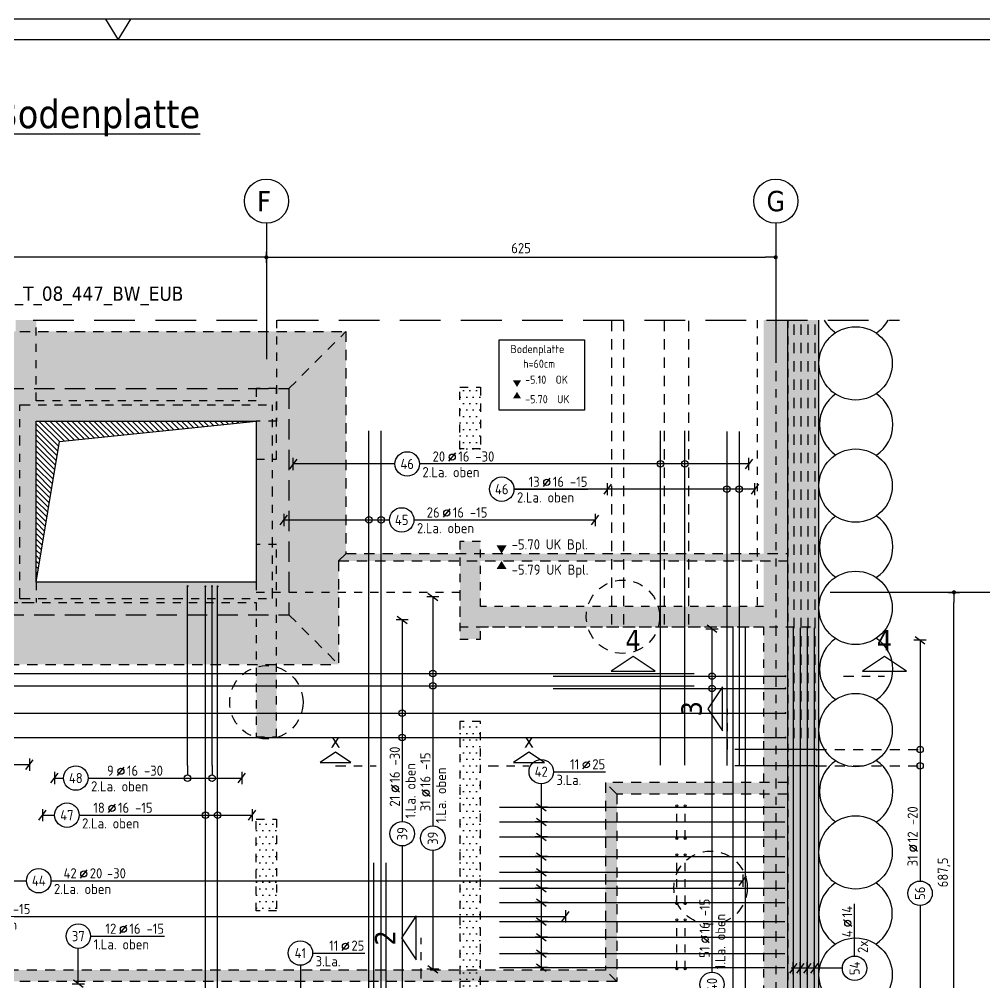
# Model space of a CAD drawing. Extents: x -21 to 93, y -36 to 68.
# Drawn here: x 33.26 to 45.11, y 30.23 to 42.05 of the extents above; entities that cross this region are included whole.
import ezdxf
from ezdxf.enums import TextEntityAlignment as Align

# ---------------------------------------------------------------- set-up
doc = ezdxf.new("R2010")
doc.units = 0
doc.header["$LTSCALE"] = 0.5
for name, pattern in [('AUSGEZOGEN', [1000.01, 1000, 0.01]), ('DASHDOTSMALL', [1.05, 0.5, -0.25, 0.05, -0.25]), ('DIVIDE2', [0.625, 0.25, -0.125, 0, -0.125, 0, -0.125]), ('GESTRICHELTX2', [1.5, 1, -0.5]), ('HIDDEN', [0.375, 0.25, -0.125]), ('HIDDEN2', [0.187, 0.125, -0.062]), ('PUNKT', [0.175, 0.05, -0.125]), ('STRICHPUNKT2', [0.55, 0.25, -0.125, 0.05, -0.125]), ('VERDECKT', [0.375, 0.25, -0.125]), ('VERDECKTX2', [0.75, 0.5, -0.25])]:
    doc.linetypes.add(name, pattern=pattern)
for name, color, linetype in [('ACHSEN', 7, 'Continuous'), ('AFB', 7, 'Continuous'), ('BETON', 7, 'Continuous'), ('DRUEBER', 7, 'Continuous'), ('grau_dunkel', 7, 'Continuous'), ('grau_hell', 7, 'Continuous'), ('grau_mittel', 7, 'Continuous'), ('Gründungspfähle', 7, 'Continuous'), ('HILFE', 7, 'Continuous'), ('koten', 7, 'Continuous'), ('MASSE', 7, 'Continuous'), ('OBJEKT', 7, 'Continuous'), ('RAHMEN', 7, 'Continuous'), ('RND', 7, 'Continuous'), ('RND-1', 7, 'Continuous'), ('SCHNITTE', 7, 'Continuous'), ('SCHRAFF', 7, 'Continuous'), ('SFP_Achsen', 7, 'Continuous'), ('TEXT', 7, 'Continuous'), ('Verbau', 7, 'Continuous'), ('VERDECKT', 7, 'Continuous'), ('Versprung oberseitig', 7, 'Continuous')]:
    doc.layers.add(name, color=color, linetype=linetype)
doc.layers.add('NOPLOT', color=7, linetype='Continuous', plot=False)
doc.styles.add('helv', font='tahoma.ttf')
doc.styles.add('txt', font='isocp.shx')
doc.dimstyles.new('DOT_I', dxfattribs={"dimscale": 0.5, "dimtxt": 0.25, "dimasz": 0.25, "dimexe": 0.1, "dimexo": 0.3, "dimgap": 0.1, "dimtad": 1, "dimdec": 3, "dimzin": 3, "dimtxsty": 'txt', "dimblk": 'DOT', "dimblk1": 'DOT', "dimblk2": 'DOT', "dimsah": 1, "dimcen": 0.1, "dimse1": 1, "dimse2": 1, "dimazin": 0, "dimtfac": 1, "dimtdec": 4, "dimtix": 1, "dimtmove": 2, "dimatfit": 3, "dimfxl": 0, "dimtvp": 1, "dimtolj": 1, "dimtzin": 0, "dimarcsym": 0})
pattern_1 = [(0, (14.66109, 7.331896), (0.0396875, 0.079375), [0, -0.079375])]

# ---------------------------------------------------------------- blocks, each defined once
blk = doc.blocks.new('okrd_o')
at = {"layer": 'koten', "color": 7, "linetype": 'Continuous'}
blk.add_solid([(-0.125, 0.202), (0.125, 0.202), (0, 0)], dxfattribs=at)
at = {"layer": 'koten', "style": 'txt'}
blk.add_attdef('OKRD', (0.25, 0.1), '', height=0.25, dxfattribs=at)
blk = doc.blocks.new('okrd_u')
at = {"layer": 'koten', "color": 7, "linetype": 'Continuous'}
blk.add_solid([(-0.125, -0.202), (0.125, -0.202), (0, 0)], dxfattribs=at)
at = {"layer": 'koten', "style": 'txt'}
blk.add_attdef('OKRD', (0.25, -0.35), '', height=0.25, dxfattribs=at)
blk = doc.blocks.new('DOT')
at = {"layer": 'MASSE', "color": 7, "linetype": 'Continuous'}
for p, q in [((0, 0), (-1, 0)), ((0, 0.54), (0, -0.54))]:
    blk.add_line(p, q, dxfattribs=at)
at = {"layer": 'MASSE', "color": 7, "linetype": 'Continuous', "const_width": 0.2}
blk.add_lwpolyline([(-0.1, 0, 1), (0.1, 0, 1)], format="xyb", close=True, dxfattribs=at)
blk = doc.blocks.new('*D32')
at = {"layer": 'Defpoints', "color": 0, "linetype": 'AUSGEZOGEN', "transparency": 16777216}
for p in [(44.73, 35.019), (44.73, 35.019), (44.73, 28.144)]:
    blk.add_point(p, dxfattribs=at)
at = {"layer": 'MASSE', "color": 0, "linetype": 'AUSGEZOGEN', "lineweight": -2, "transparency": 16777216}
blk.add_line((44.73, 28.269), (44.73, 34.894), dxfattribs=at)
at = {"layer": 'MASSE', "color": 0, "linetype": 'AUSGEZOGEN', "lineweight": -2, "transparency": 16777216, "xscale": 0.125, "yscale": 0.125, "zscale": 0.125}
for p, rotation in [((44.73, 35.019), 90), ((44.73, 28.144), 270)]:
    blk.add_blockref('DOT', p, dxfattribs=dict(at, rotation=rotation))
at = {"layer": 'MASSE', "color": 0, "linetype": 'AUSGEZOGEN', "transparency": 16777216, "insert": (44.608, 31.582), "char_height": 0.125, "attachment_point": 5, "rotation": 90, "style": 'txt'}
blk.add_mtext('\\A1;687,5', dxfattribs=at)
blk = doc.blocks.new('*D33')
at = {"layer": 'Defpoints', "color": 0, "linetype": 'AUSGEZOGEN', "transparency": 16777216}
for p in [(28.793, 39.13), (28.793, 39.13), (36.293, 39.13)]:
    blk.add_point(p, dxfattribs=at)
at = {"layer": 'MASSE', "color": 0, "linetype": 'AUSGEZOGEN', "lineweight": -2, "transparency": 16777216}
blk.add_line((36.168, 39.13), (28.918, 39.13), dxfattribs=at)
at = {"layer": 'MASSE', "color": 0, "linetype": 'AUSGEZOGEN', "lineweight": -2, "transparency": 16777216, "xscale": 0.125, "yscale": 0.125, "zscale": 0.125, "rotation": 180}
blk.add_blockref('DOT', (28.793, 39.13), dxfattribs=at)
at = {"layer": 'MASSE', "color": 0, "linetype": 'AUSGEZOGEN', "lineweight": -2, "transparency": 16777216, "xscale": 0.125, "yscale": 0.125, "zscale": 0.125}
blk.add_blockref('DOT', (36.293, 39.13), dxfattribs=at)
at = {"layer": 'MASSE', "color": 0, "linetype": 'AUSGEZOGEN', "transparency": 16777216, "insert": (32.543, 39.242), "char_height": 0.125, "attachment_point": 5, "style": 'txt'}
blk.add_mtext('\\A1;750', dxfattribs=at)
blk = doc.blocks.new('*D34')
at = {"layer": 'Defpoints', "color": 0, "linetype": 'AUSGEZOGEN', "transparency": 16777216}
for p in [(36.293, 39.13), (42.543, 39.13), (42.543, 39.13)]:
    blk.add_point(p, dxfattribs=at)
at = {"layer": 'MASSE', "color": 0, "linetype": 'AUSGEZOGEN', "lineweight": -2, "transparency": 16777216}
blk.add_line((36.418, 39.13), (42.418, 39.13), dxfattribs=at)
at = {"layer": 'MASSE', "color": 0, "linetype": 'AUSGEZOGEN', "lineweight": -2, "transparency": 16777216, "xscale": 0.125, "yscale": 0.125, "zscale": 0.125, "rotation": 180}
blk.add_blockref('DOT', (36.293, 39.13), dxfattribs=at)
at = {"layer": 'MASSE', "color": 0, "linetype": 'AUSGEZOGEN', "lineweight": -2, "transparency": 16777216, "xscale": 0.125, "yscale": 0.125, "zscale": 0.125}
blk.add_blockref('DOT', (42.543, 39.13), dxfattribs=at)
at = {"layer": 'MASSE', "color": 0, "linetype": 'AUSGEZOGEN', "transparency": 16777216, "insert": (39.418, 39.242), "char_height": 0.125, "attachment_point": 5, "style": 'txt'}
blk.add_mtext('\\A1;625', dxfattribs=at)
blk = doc.blocks.new('lei_gre')
at = {"layer": 'RND', "color": 7, "linetype": 'Continuous'}
for p, q in [((-0.09, -0.12), (0.09, 0.12)), ((0, 0.15), (0, -0.15))]:
    blk.add_line(p, q, dxfattribs=at)
blk = doc.blocks.new('RND_LEI')
at = {"layer": 'RND', "color": 7, "linetype": 'Continuous'}
blk.add_line((1.022, 0.066), (1.19, 0.27), dxfattribs=at)
for centre, radius in [((0, 0), 0.3), ((1.106, 0.168), 0.075)]:
    blk.add_circle(centre, radius, dxfattribs=at)
at = {"layer": 'RND', "color": 7, "linetype": 'Continuous', "style": 'txt'}
blk.add_attdef('ANZ', text='', height=0.25, dxfattribs=at).set_placement((0.931, 0.057), align=Align.RIGHT)
for tag, p in [('DUM', (1.253, 0.057)), ('ABSTD', (1.674, 0.057)), ('POSTXT', (0.374, -0.327))]:
    blk.add_attdef(tag, p, '', height=0.25, dxfattribs=at)
blk.add_attdef('POSL', text='', height=0.25, dxfattribs=at).set_placement((0, 0), align=Align.MIDDLE)
blk = doc.blocks.new('SCHN-1')
at = {"layer": 'SCHNITTE', "color": 5, "linetype": 'Continuous'}
blk.add_lwpolyline([(0.54, 0.125), (0, 0.485), (-0.54, 0.125)], close=True, dxfattribs=at)
at = {"layer": 'SCHNITTE', "color": 6, "linetype": 'Continuous', "style": 'helv'}
blk.add_attdef('SCHN-1', text='', height=0.5, dxfattribs=at).set_placement((0, 0.635), align=Align.CENTER)
blk = doc.blocks.new('SCHN-2')
at = {"layer": 'SCHNITTE', "color": 6, "linetype": 'Continuous'}
blk.add_lwpolyline([(0.378, 0.088), (0, 0.34), (-0.378, 0.088)], close=True, dxfattribs=at)
at = {"layer": 'SCHNITTE', "color": 1, "linetype": 'DASHDOTSMALL', "style": 'helv'}
blk.add_attdef('SCHN-2', text='', height=0.35, dxfattribs=at).set_placement((0, 0.45), align=Align.CENTER)
blk = doc.blocks.new('A0-19-0')
at = {"layer": 'RAHMEN'}
blk.add_line((137.9, 84.1), (0, 84.1), dxfattribs=at)
at = {"layer": 'RAHMEN', "color": 7, "linetype": 'Continuous'}
for p, q in [((68.64, 84.1), (68.95, 83.6)), ((68.95, 83.6), (69.26, 84.1))]:
    blk.add_line(p, q, dxfattribs=at)
at = {"layer": 'RAHMEN', "color": 5}
blk.add_line((137.4, 83.6), (2, 83.6), dxfattribs=at)

msp = doc.modelspace()

# ---------------------------------------------------------------- hatches: boundary and pattern name
at = {"layer": 'grau_dunkel'}
h = msp.add_hatch(color=21, dxfattribs=at)
h.paths.add_polyline_path([(36.56829, 34.74446), (36.56829, 37.51946), (33.06829, 37.51946), (33.06829, 34.74446)])
h.paths.add_polyline_path([(33.46829, 37.11946), (33.46829, 35.14446), (36.16829, 35.14446), (36.16829, 37.11946)], flags=16)
at = {"layer": 'grau_dunkel', "linetype": 'AUSGEZOGEN'}
h = msp.add_hatch(dxfattribs=at)
h.set_pattern_fill('ANSI31', color=21, scale=0.015, angle=90, style=0, double=1)
h.set_pattern_definition([(135, (-113.652147, 40.544846), (-0.03367596, -0.03367596), [])])
h.paths.add_polyline_path([(33.46826, 37.11946), (33.46809, 35.14446), (33.75342, 36.86991), (36.16826, 37.11946)])
at = {"layer": 'grau_hell'}
h = msp.add_hatch(color=9, dxfattribs=at)
h.paths.add_polyline_path([(32.36829, 38.21946), (32.36829, 35.49447), (32.45829, 35.40447), (32.45829, 34.13446), (37.17829, 34.13446), (37.17829, 35.40447), (37.26829, 35.49447), (37.26829, 38.21946)])
h.paths.add_polyline_path([(33.06829, 37.51946), (33.06829, 34.74446), (36.56829, 34.74446), (36.56829, 37.51946)], flags=16)
h = msp.add_hatch(color=9, dxfattribs=at)
h.paths.add_polyline_path([(32.45829, 35.40447), (32.36829, 35.49447), (29.69329, 35.49446), (29.69329, 35.40446)])
h.paths.add_polyline_path([(37.26831, 35.49449), (37.17831, 35.40449), (42.69329, 35.40449), (42.69329, 35.49449)])
h = msp.add_hatch(color=9, dxfattribs=at)
h.paths.add_polyline_path([(42.69329, 32.68446), (40.45329, 32.68446), (40.59329, 32.54446), (42.69329, 32.54446)])
h.paths.add_polyline_path([(40.45329, 32.68446), (40.45329, 30.38446), (40.59329, 30.24446), (40.59329, 32.54446)])
h.paths.add_polyline_path([(40.45329, 30.38446), (29.69329, 30.38446), (29.69329, 30.24446), (40.59329, 30.24446)])
at = {"layer": 'grau_mittel'}
h = msp.add_hatch(color=61, dxfattribs=at)
h.paths.add_polyline_path([(42.69329, 34.59446), (43.07329, 34.59446), (43.07329, 38.36012), (42.69329, 38.36012)])
h.paths.add_polyline_path([(42.69329, 28.14446), (39.69329, 28.14446), (39.69329, 26.34446), (36.59329, 26.34446), (36.59329, 28.14446), (30.64329, 28.14446), (30.64329, 27.76446), (36.27329, 27.76446), (36.27329, 26.02446), (40.01329, 26.02446), (40.01329, 27.76446), (43.07329, 27.76446), (43.07329, 34.59446), (42.69329, 34.59446)])
h.paths.add_polyline_path([(29.54329, 28.14446), (29.54329, 27.76446), (30.64329, 27.76446), (30.64329, 28.14446)])
h.paths.add_polyline_path([(29.54329, 27.76446), (29.54329, 28.14446), (25.93071, 28.14446), (25.93071, 27.76446)])
at = {"layer": 'SCHRAFF', "linetype": 'AUSGEZOGEN'}
h = msp.add_hatch(dxfattribs=at)
h.set_pattern_fill('DOTS', scale=0.05, double=1)
h.set_pattern_definition(pattern_1)
h.paths.add_polyline_path([(42.69329, 38.36012), (42.39329, 38.36012), (42.39329, 34.84446), (38.91829, 34.84446), (38.91829, 35.64446), (38.66829, 35.64446), (38.66829, 34.44446), (38.91829, 34.44446), (38.91829, 34.59446), (42.39329, 34.59446), (42.39329, 28.44446), (38.91829, 28.44446), (38.91829, 28.59446), (38.66829, 28.59446), (38.66829, 28.44446), (37.99329, 28.44446), (37.99329, 28.14446), (38.15829, 28.14446), (38.15829, 27.79446), (38.40829, 27.79446), (38.40829, 28.14446), (39.39329, 28.14446), (39.39329, 26.64446), (38.40829, 26.64446), (38.40829, 26.99446), (38.15829, 26.99446), (38.15829, 26.64448), (36.89329, 26.64448), (36.89329, 28.14446), (37.09329, 28.14446), (37.09329, 28.44446), (36.41829, 28.44446), (36.41829, 30.09946), (36.16829, 30.09946), (36.16829, 28.44446), (29.54329, 28.44446), (29.54329, 34.89446), (36.16829, 34.89446), (36.16829, 33.24446), (36.41829, 33.24446), (36.41829, 35.60446), (36.16829, 35.60446), (36.16829, 35.14446), (33.46829, 35.14446), (33.46829, 37.11946), (36.16829, 37.11946), (36.16829, 36.65446), (36.41829, 36.65446), (36.41829, 37.51946), (36.16829, 37.51946), (36.16829, 37.36946), (33.46829, 37.36945), (33.46829, 38.36012), (33.21829, 38.36012), (33.21829, 37.36946), (32.27829, 37.36946), (32.27829, 37.11946), (33.21829, 37.11946), (33.21829, 35.14446), (31.24329, 35.14446), (31.24329, 37.11946), (31.39329, 37.11946), (31.39329, 37.36946), (31.24329, 37.36946), (31.24329, 38.36012), (30.99329, 38.36012), (30.99329, 35.14446), (28.91829, 35.14446), (28.91829, 35.76446), (28.66829, 35.76446), (28.66829, 35.14446), (25.93071, 35.14446), (25.93071, 34.89446), (29.29329, 34.89446), (29.29329, 28.44446), (25.93071, 28.44446), (25.93071, 28.14446), (36.59329, 28.14446), (36.59329, 26.34446), (39.69329, 26.34446), (39.69329, 28.14446), (42.69329, 28.14446)])
h = msp.add_hatch(dxfattribs=at)
h.set_pattern_fill('DOTS', scale=0.05, double=1)
h.set_pattern_definition(pattern_1)
h.paths.add_polyline_path([(38.91829, 37.53447), (38.66829, 37.53447), (38.66829, 36.77947), (38.91829, 36.77947)])
h = msp.add_hatch(dxfattribs=at)
h.set_pattern_fill('DOTS', scale=0.05, double=1)
h.set_pattern_definition(pattern_1)
h.paths.add_polyline_path([(38.91829, 33.43446), (38.66829, 33.43446), (38.66829, 29.60446), (38.91829, 29.60446)])
h = msp.add_hatch(dxfattribs=at)
h.set_pattern_fill('DOTS', scale=0.05, double=1)
h.set_pattern_definition(pattern_1)
h.paths.add_polyline_path([(36.41829, 32.23446), (36.16829, 32.23446), (36.16829, 31.10946), (36.41829, 31.10946)])

# ---------------------------------------------------------------- linework, layer by layer
at = {"layer": 'ACHSEN', "color": 140, "linetype": 'AUSGEZOGEN'}
for p, q in [((36.29329, 39.54894), (36.29329, 37.87963)), ((42.54329, 39.54894), (42.54329, 37.87963)), ((43.20958, 35.01946), (45.48617, 35.01946))]:
    msp.add_line(p, q, dxfattribs=at)
at = {"layer": 'AFB', "color": 1, "linetype": 'DIVIDE2'}
for p, q in [((42.54329, 38.36012), (42.54329, 28.29446)), ((33.26829, 37.31946), (36.36829, 37.31946)), ((33.26829, 34.94446), (33.26829, 37.31946)), ((36.36829, 34.94446), (36.36829, 37.31946)), ((33.26829, 34.94446), (36.36829, 34.94446))]:
    msp.add_line(p, q, dxfattribs=at)
at = {"layer": 'BETON', "color": 6, "linetype": 'AUSGEZOGEN'}
msp.add_line((42.69329, 28.14446), (42.69329, 38.36012), dxfattribs=at)
msp.add_lwpolyline([(33.46829, 37.11946), (36.16829, 37.11946), (36.16829, 35.14446), (33.46829, 35.14446)], close=True, dxfattribs=at)
at = {"layer": 'DRUEBER', "color": 7, "linetype": 'PUNKT', "lineweight": -2}
for p, q in [((33.46829, 37.36945), (33.46829, 38.36012)), ((42.3139, 38.36012), (42.3139, 34.84446)), ((42.69329, 38.36012), (42.69329, 28.14446)), ((36.41829, 37.51946), (36.16829, 37.51946)), ((36.16829, 37.51946), (36.16829, 37.36946)), ((36.41829, 36.65446), (36.41829, 37.51946)), ((38.66829, 37.53447), (38.91829, 37.53447)), ((38.66829, 36.77947), (38.66829, 37.53447)), ((38.91829, 37.53447), (38.91829, 36.77947)), ((36.16829, 37.36946), (33.46829, 37.36945)), ((33.46829, 35.14446), (33.46829, 37.11946)), ((33.46829, 37.11946), (36.16829, 37.11946)), ((36.16829, 37.11946), (36.16829, 36.65446)), ((38.91829, 36.77947), (38.66829, 36.77947)), ((36.16829, 36.65446), (36.41829, 36.65446)), ((36.41829, 35.60446), (36.16829, 35.60446)), ((36.16829, 35.60446), (36.16829, 35.14446)), ((36.41829, 33.24446), (36.41829, 35.60446)), ((38.91829, 35.64446), (38.66829, 35.64446)), ((38.66829, 35.64446), (38.66829, 34.44446)), ((38.91829, 34.84446), (38.91829, 35.64446)), ((36.16829, 35.14446), (33.46829, 35.14446)), ((29.54329, 34.89446), (36.16829, 34.89446)), ((36.16829, 34.89446), (36.16829, 33.24446)), ((42.39329, 34.84446), (38.91829, 34.84446)), ((38.91829, 34.44446), (38.91829, 34.59446)), ((38.91829, 34.59446), (42.39329, 34.59446)), ((42.39329, 34.59446), (42.39329, 28.44446)), ((38.66829, 34.44446), (38.91829, 34.44446)), ((38.91829, 33.43446), (38.66829, 33.43446)), ((38.66829, 33.43446), (38.66829, 29.60446)), ((38.91829, 29.60446), (38.91829, 33.43446)), ((36.16829, 33.24446), (36.41829, 33.24446)), ((36.16829, 32.23446), (36.41829, 32.23446)), ((36.16829, 31.10946), (36.16829, 32.23446)), ((36.41829, 32.23446), (36.41829, 31.10946)), ((36.41829, 31.10946), (36.16829, 31.10946))]:
    msp.add_line(p, q, dxfattribs=at)
at = {"layer": 'grau_dunkel', "color": 21, "linetype": 'AUSGEZOGEN'}
for p, q in [((33.75342, 36.86991), (36.16826, 37.11946)), ((33.46809, 35.14446), (33.75342, 36.86991))]:
    msp.add_line(p, q, dxfattribs=at)
at = {"layer": 'Gründungspfähle', "color": 171, "linetype": 'VERDECKT'}
for centre in [(40.66829, 34.71947), (36.29329, 33.66948), (41.74329, 31.39446)]:
    msp.add_circle(centre, 0.45, dxfattribs=at)
at = {"layer": 'HILFE', "color": 102, "linetype": 'GESTRICHELTX2'}
msp.add_line((25.93071, 38.36012), (44.06209, 38.36012), dxfattribs=at)
at = {"layer": 'NOPLOT', "color": 191, "linetype": 'Continuous'}
for points in [[(37.6109, 28.19947), (37.6109, 31.69947)], [(37.7609, 28.19947), (37.7609, 31.69947)]]:
    msp.add_lwpolyline(points, dxfattribs=at)
at = {"layer": 'OBJEKT', "color": 7, "linetype": 'AUSGEZOGEN'}
msp.add_line((43.07329, 27.76446), (43.07329, 38.36012), dxfattribs=at)
at = {"layer": 'OBJEKT', "color": 1, "linetype": 'AUSGEZOGEN'}
msp.add_lwpolyline([(39.14874, 38.11632), (40.1982, 38.11632), (40.1982, 37.25618), (39.14874, 37.25618)], close=True, dxfattribs=at)
at = {"layer": 'RND', "color": 7, "linetype": 'AUSGEZOGEN'}
for p, q in [((37.87077, 36.59469), (36.62321, 36.59469)), ((42.21482, 36.59469), (38.17077, 36.59469)), ((40.47901, 36.28473), (39.331, 36.28473)), ((39.331, 36.28473), (40.23725, 36.28473)), ((42.28472, 36.28473), (40.47901, 36.28473)), ((36.50774, 35.90781), (37.8034, 35.90781)), ((38.1034, 35.90781), (40.32921, 35.90781)), ((38.33491, 34.96345), (38.33491, 32.1521)), ((37.95961, 34.68334), (37.95961, 32.20714)), ((41.76098, 30.35778), (41.76098, 34.57301)), ((44.31347, 34.43278), (44.31347, 31.47657)), ((31.58173, 32.90557), (33.38741, 32.90557)), ((39.81551, 32.8184), (40.45551, 32.8184)), ((33.69313, 32.73972), (33.80456, 32.73972)), ((34.10456, 32.73972), (35.99035, 32.73972)), ((33.54754, 32.28501), (33.69506, 32.28501)), ((33.99506, 32.28501), (36.12018, 32.28501)), ((37.95961, 31.90714), (37.95961, 28.57533)), ((38.33491, 31.8521), (38.33491, 30.39331)), ((29.83411, 31.48051), (33.3498, 31.48051)), ((33.6498, 31.48051), (42.1402, 31.48051)), ((43.5105, 30.55593), (43.5105, 31.19593)), ((44.31347, 31.17657), (44.31347, 28.47703)), ((32.49558, 31.04219), (39.9619, 31.04219)), ((34.13554, 30.80077), (35.04179, 30.80077)), ((33.98554, 30.21424), (33.98554, 30.65077)), ((36.86002, 30.59306), (37.50002, 30.59306))]:
    msp.add_line(p, q, dxfattribs=at)
at = {"layer": 'RND', "color": 102, "linetype": 'VERDECKT'}
for p, q in [((43.04245, 33.08921), (44.36347, 33.08921)), ((35.326, 32.89467), (35.326, 32.68972)), ((35.626, 32.89467), (35.626, 32.68972)), ((43.04245, 32.88921), (44.36347, 32.88921))]:
    msp.add_line(p, q, dxfattribs=at)
at = {"layer": 'RND', "color": 102, "linetype": 'AUSGEZOGEN'}
for p, q in [((39.66551, 32.6684), (39.66551, 30.39283)), ((36.71002, 30.44306), (36.71002, 28.2141)), ((43.3605, 30.40593), (42.73039, 30.40593))]:
    msp.add_line(p, q, dxfattribs=at)
at = {"layer": 'RND', "color": 1, "linetype": 'HIDDEN'}
for points in [[(40.53096, 34.62547), (40.53096, 38.36012)], [(40.68096, 34.62547), (40.68096, 38.36012)], [(41.17658, 34.62547), (41.17658, 38.36012)], [(41.47658, 34.62547), (41.47658, 38.36012)], [(42.76734, 33.22979), (42.76734, 38.36012)], [(42.8532, 33.22979), (42.8532, 38.36012)], [(42.93906, 33.22979), (42.93906, 38.36012)], [(43.02492, 33.22979), (43.02492, 38.36012)]]:
    msp.add_lwpolyline(points, dxfattribs=at)
at = {"layer": 'RND', "color": 1, "linetype": 'AUSGEZOGEN'}
for points in [[(37.55209, 29.99947), (37.55209, 36.99947)], [(37.70209, 29.99947), (37.70209, 36.99947)], [(41.12815, 32.89947), (41.12815, 36.99947)], [(41.42815, 32.89947), (41.42815, 36.99947)], [(41.94413, 36.99436), (41.94413, 32.89436)], [(42.09413, 36.99436), (42.09413, 32.89436)], [(35.326, 32.89467), (35.326, 35.09467)], [(35.54497, 29.99126), (35.54497, 35.09126)], [(35.626, 32.89467), (35.626, 35.09467)], [(35.69497, 29.99126), (35.69497, 35.09126)], [(42.02008, 28.19947), (42.02008, 34.59947)], [(42.17008, 28.19947), (42.17008, 34.59947)], [(42.75528, 34.5842), (42.75528, 27.7842)], [(42.84114, 34.5842), (42.84114, 27.7842)], [(42.927, 34.5842), (42.927, 27.7842)], [(43.01286, 34.5842), (43.01286, 27.7842)], [(29.34329, 34.02303), (41.54329, 34.02303)], [(39.8117, 33.99017), (42.6617, 33.99017)], [(29.34329, 33.87303), (41.54329, 33.87303)], [(39.8117, 33.84017), (42.6617, 33.84017)], [(30.4617, 33.53764), (42.6617, 33.53764)], [(30.4617, 33.23764), (42.6617, 33.23764)], [(43.04245, 33.08921), (42.04245, 33.08921)], [(43.04245, 32.88921), (42.04245, 32.88921)]]:
    msp.add_lwpolyline(points, dxfattribs=at)
at = {"layer": 'RND', "color": 7, "linetype": 'AUSGEZOGEN', "const_width": 0.0125}
for points in [[(35.31975, 35.09467, 1), (35.33225, 35.09467, 1)], [(35.53872, 35.09126, 1), (35.55122, 35.09126, 1)], [(35.61975, 35.09467, 1), (35.63225, 35.09467, 1)], [(35.68872, 35.09126, 1), (35.70122, 35.09126, 1)], [(42.65545, 33.99017, 1), (42.66795, 33.99017, 1)], [(42.65545, 33.84017, 1), (42.66795, 33.84017, 1)], [(42.65545, 33.53764, 1), (42.66795, 33.53764, 1)], [(42.65545, 33.23764, 1), (42.66795, 33.23764, 1)], [(43.0362, 33.08921, 1), (43.0487, 33.08921, 1)], [(43.0362, 32.88921, 1), (43.0487, 32.88921, 1)]]:
    msp.add_lwpolyline(points, format="xyb", close=True, dxfattribs=at)
at = {"layer": 'RND', "color": 7, "linetype": 'AUSGEZOGEN'}
for centre in [(41.12815, 36.59469), (41.42815, 36.59469), (41.94413, 36.28473), (42.09413, 36.28473), (37.55209, 35.90781), (37.70209, 35.90781), (38.33491, 34.02303), (41.76098, 33.99017), (38.33491, 33.87303), (41.76098, 33.84017), (37.95961, 33.53764), (37.95961, 33.23764), (44.31347, 33.08921), (44.31347, 32.88921), (35.326, 32.73972), (35.626, 32.73972), (35.54497, 32.28501), (35.69497, 32.28501)]:
    msp.add_circle(centre, 0.04, dxfattribs=at)
at = {"layer": 'RND-1', "color": 7, "linetype": 'AUSGEZOGEN'}
for points in [[(39.15498, 32.38265), (42.65498, 32.38265)], [(39.15498, 32.20215), (42.65498, 32.20215)], [(39.15498, 32.02014), (42.65498, 32.02014)], [(39.15498, 31.77819), (42.65498, 31.77819)], [(39.15498, 31.58636), (42.65498, 31.58636)], [(39.15498, 31.38741), (42.65498, 31.38741)], [(39.15498, 31.21415), (42.65498, 31.21415)], [(39.15498, 30.97819), (42.65498, 30.97819)], [(39.15498, 30.78636), (42.65498, 30.78636)], [(39.15498, 30.58741), (42.65498, 30.58741)], [(39.15498, 30.41415), (42.65498, 30.41415)]]:
    msp.add_lwpolyline(points, dxfattribs=at)
at = {"layer": 'RND-1', "color": 1, "linetype": 'HIDDEN2'}
for points in [[(41.33065, 31.99946), (41.33065, 32.39946)], [(41.43065, 31.99946), (41.43065, 32.39946)], [(41.33065, 31.19946), (41.33065, 31.79946)], [(41.43065, 31.19946), (41.43065, 31.79946)], [(41.33065, 30.39946), (41.33065, 30.99946)], [(41.43065, 30.39946), (41.43065, 30.99946)]]:
    msp.add_lwpolyline(points, dxfattribs=at)
at = {"layer": 'RND-1', "color": 7, "linetype": 'AUSGEZOGEN'}
for centre in [(41.33065, 32.39946), (41.43065, 32.39946), (41.33065, 31.99946), (41.43065, 31.99946), (41.33065, 31.79946), (41.43065, 31.79946), (41.33065, 31.19946), (41.43065, 31.19946), (41.33065, 30.99946), (41.43065, 30.99946), (41.33065, 30.39946), (41.43065, 30.39946)]:
    msp.add_circle(centre, 0.0125, dxfattribs=at)
at = {"layer": 'SCHNITTE', "color": 5, "linetype": 'STRICHPUNKT2'}
for p, q in [((40.79267, 33.99006), (41.29267, 33.99006)), ((43.37592, 33.99006), (43.87592, 33.99006)), ((41.95236, 33.09058), (41.95236, 33.59058)), ((38.19248, 30.27897), (38.19248, 30.77897))]:
    msp.add_line(p, q, dxfattribs=at)
at = {"layer": 'SCHNITTE', "color": 6, "linetype": 'STRICHPUNKT2'}
for p, q in [((37.1414, 32.88897), (37.6414, 32.88897)), ((39.01525, 32.88897), (39.51525, 32.88897))]:
    msp.add_line(p, q, dxfattribs=at)
at = {"layer": 'SFP_Achsen', "color": 7, "linetype": 'AUSGEZOGEN'}
for centre in [(36.29329, 39.81942), (42.54329, 39.81942)]:
    msp.add_circle(centre, 0.27048, dxfattribs=at)
at = {"layer": 'Verbau', "color": 171}
for centre in [(43.52329, 37.82816), (43.52329, 36.32816), (43.52329, 34.82816), (43.52329, 33.32816), (43.52329, 31.82816), (43.52329, 30.32816)]:
    msp.add_circle(centre, 0.45, dxfattribs=at)
for centre, start, end in [((43.53023, 38.57816), 208.9831, 236.44269), ((43.53023, 38.57816), 303.55731, 331.0169), ((43.53023, 37.07816), 123.55731, 236.44269), ((43.53023, 37.07816), 303.55731, 56.44269), ((43.53023, 35.57816), 123.55731, 236.44269), ((43.53023, 35.57816), 303.55731, 56.44269), ((43.53023, 34.07816), 123.55731, 236.44269), ((43.53023, 34.07816), 303.55731, 56.44269), ((43.53023, 32.57816), 123.55731, 236.44269), ((43.53023, 32.57816), 303.55731, 56.44269), ((43.52329, 31.07816), 123.55731, 236.44269), ((43.52329, 31.07816), 303.55731, 56.44269)]:
    msp.add_arc(centre, 0.45, start, end, dxfattribs=at)
at = {"layer": 'VERDECKT', "color": 7, "linetype": 'HIDDEN'}
for p, q in [((32.36829, 38.21946), (37.26829, 38.21946)), ((37.26829, 38.21946), (37.26829, 35.49449)), ((37.17829, 35.40447), (37.26829, 35.49447)), ((37.17829, 35.40447), (37.17829, 34.13446)), ((32.45829, 34.13446), (37.17829, 34.13446))]:
    msp.add_line(p, q, dxfattribs=at)
at = {"layer": 'VERDECKT', "color": 7, "linetype": 'VERDECKT'}
for p, q in [((36.56829, 37.51946), (37.26829, 38.21946)), ((37.26831, 35.49449), (42.69329, 35.49449)), ((37.17831, 35.40449), (42.69329, 35.40449)), ((36.56829, 34.74446), (37.17829, 34.13446)), ((40.45329, 32.68446), (40.45329, 30.38446)), ((42.69329, 32.68446), (40.45329, 32.68446)), ((40.59329, 32.54446), (40.45329, 32.68446)), ((40.59329, 32.54446), (40.59329, 30.24446)), ((42.69329, 32.54446), (40.59329, 32.54446)), ((40.45329, 30.38446), (29.69329, 30.38446)), ((40.59329, 30.24446), (40.45329, 30.38446)), ((40.59329, 30.24446), (29.69329, 30.24446))]:
    msp.add_line(p, q, dxfattribs=at)
at = {"layer": 'VERDECKT', "color": 7, "linetype": 'VERDECKTX2'}
for p, q in [((33.06829, 37.51946), (36.56829, 37.51946)), ((36.56829, 37.51946), (36.56829, 34.74446)), ((33.06829, 34.74446), (36.56829, 34.74446))]:
    msp.add_line(p, q, dxfattribs=at)
at = {"layer": 'Versprung oberseitig', "color": 1, "linetype": 'HIDDEN2'}
for p, q in [((36.41829, 38.36012), (36.41829, 37.11946)), ((36.41829, 37.11946), (36.16829, 37.11946)), ((33.46829, 35.14567), (33.46829, 34.89446)), ((36.16829, 35.14446), (36.16829, 35.01946)), ((36.16829, 35.01946), (38.66829, 35.01946)), ((38.66829, 35.01946), (38.66829, 34.59446)), ((29.29329, 34.89446), (33.46829, 34.89446)), ((38.66829, 34.59446), (43.07329, 34.59446))]:
    msp.add_line(p, q, dxfattribs=at)

# ---------------------------------------------------------------- block references
at = {"layer": 'koten', "color": 6, "linetype": 'AUSGEZOGEN', "xscale": 0.4, "yscale": 0.4, "zscale": 0.4}
for name, p, values in [('okrd_o', (39.36812, 37.53856), {'OKRD': '-5.10  OK'}), ('okrd_u', (39.36812, 37.47856), {'OKRD': '-5.70  UK'})]:
    msp.add_blockref(name, p, dxfattribs=at).add_auto_attribs(values)
at = {"layer": 'koten', "color": 7, "linetype": 'AUSGEZOGEN', "xscale": 0.5, "yscale": 0.5, "zscale": 0.5}
msp.add_blockref('okrd_o', (39.17864, 35.49449), dxfattribs=at).add_auto_attribs({'OKRD': '-5.70 UK Bpl.'})
at = {"layer": 'koten', "color": 7, "linetype": 'AUSGEZOGEN'}
ref = msp.add_blockref('okrd_o', (39.17864, 35.40449), dxfattribs=dict(at, xscale=-0.5, yscale=0.5, zscale=0.5, rotation=180))
ref.add_attrib('OKRD', '-5.79 UK Bpl.', (39.30364, 35.23462), dxfattribs={"height": 0.125, "style": 'txt'})
at = {"layer": 'RAHMEN', "color": 7, "linetype": 'AUSGEZOGEN', "xscale": 0.5, "yscale": 0.5, "zscale": 0.5}
msp.add_blockref('A0-19-0', (0, 0), dxfattribs=at)
at = {"layer": 'RND', "color": 7, "linetype": 'AUSGEZOGEN', "xscale": 0.5, "yscale": 0.5, "zscale": 0.5}
for p, values in [((38.02077, 36.59469), {'POSL': '46', 'DUM': '16', 'ANZ': '20', 'ABSTD': '-30', 'POSTXT': '2.La. oben'}), ((39.181, 36.28473), {'POSL': '46', 'DUM': '16', 'ANZ': '13', 'ABSTD': '-15', 'POSTXT': '2.La. oben'}), ((37.9534, 35.90781), {'POSL': '45', 'DUM': '16', 'ANZ': '26', 'ABSTD': '-15', 'POSTXT': '2.La. oben'}), ((39.66551, 32.8184), {'POSL': '42', 'DUM': '25', 'ANZ': '11', 'POSTXT': '3.La.'}), ((33.95456, 32.73972), {'POSL': '48', 'DUM': '16', 'ANZ': '9', 'ABSTD': '-30', 'POSTXT': '2.La. oben'}), ((33.84506, 32.28501), {'POSL': '47', 'DUM': '16', 'ANZ': '18', 'ABSTD': '-15', 'POSTXT': '2.La. oben'}), ((33.4998, 31.48051), {'POSL': '44', 'DUM': '20', 'ANZ': '42', 'ABSTD': '-30', 'POSTXT': '2.La. oben'}), ((32.34558, 31.04219), {'POSL': '43', 'DUM': '20', 'ANZ': '71', 'ABSTD': '-15', 'POSTXT': '2.La. oben'}), ((33.98554, 30.80077), {'POSL': '37', 'DUM': '16', 'ANZ': '12', 'ABSTD': '-15', 'POSTXT': '1.La. oben'}), ((36.71002, 30.59306), {'POSL': '41', 'DUM': '25', 'ANZ': '11', 'POSTXT': '3.La.'})]:
    msp.add_blockref('RND_LEI', p, dxfattribs=at).add_auto_attribs(values)
for p, rotation in [((36.62321, 36.59469), 180), ((42.21482, 36.59469), 180), ((40.47901, 36.28473), 180), ((42.28472, 36.28473), 180), ((38.33491, 34.96345), 270), ((37.95961, 34.68334), 270), ((41.76098, 34.57301), 90), ((44.31347, 34.43278), 270), ((39.66551, 32.38265), 270), ((39.66551, 32.20215), 270), ((39.66551, 32.02014), 270), ((39.66551, 31.77819), 270), ((39.66551, 31.58636), 270), ((39.66551, 31.38741), 270), ((39.66551, 31.21415), 270), ((39.66551, 30.97819), 270), ((39.66551, 30.78636), 270), ((39.66551, 30.58741), 270), ((39.66551, 30.41415), 270), ((38.33491, 30.39331), 270), ((33.98554, 30.21424), 90)]:
    msp.add_blockref('lei_gre', p, dxfattribs=dict(at, rotation=rotation))
for p in [(36.50774, 35.90781), (40.32921, 35.90781), (33.38741, 32.90557), (33.69313, 32.73972), (35.99035, 32.73972), (33.54754, 32.28501), (36.12018, 32.28501), (42.1402, 31.48051), (39.9619, 31.04219)]:
    msp.add_blockref('lei_gre', p, dxfattribs=at)
at = {"layer": 'RND', "color": 7, "linetype": 'AUSGEZOGEN', "xscale": 0.5, "yscale": 0.5, "zscale": 0.5, "rotation": 90}
for p, values in [((37.95961, 32.05714), {'POSL': '39', 'DUM': '16', 'ANZ': '21', 'ABSTD': '-30', 'POSTXT': '1.La. oben'}), ((38.33491, 32.0021), {'POSL': '39', 'DUM': '16', 'ANZ': '31', 'ABSTD': '-15', 'POSTXT': '1.La. oben'}), ((44.31347, 31.32657), {'POSL': '56', 'DUM': '12', 'ANZ': '31', 'ABSTD': '-20'}), ((41.76098, 30.20778), {'POSL': '40', 'DUM': '16', 'ANZ': '51', 'ABSTD': '-15', 'POSTXT': '1.La. oben'}), ((43.5105, 30.40593), {'POSL': '54', 'DUM': '14', 'ANZ': '4', 'POSTXT': '2x'})]:
    msp.add_blockref('RND_LEI', p, dxfattribs=at).add_auto_attribs(values)
at = {"layer": 'RND', "color": 102, "linetype": 'AUSGEZOGEN', "xscale": 0.5, "yscale": 0.5, "zscale": 0.5, "rotation": 180}
for p in [(42.75528, 30.40593), (42.84114, 30.40593), (42.927, 30.40593), (43.01286, 30.40593)]:
    msp.add_blockref('lei_gre', p, dxfattribs=at)
at = {"layer": 'SCHNITTE', "color": 5, "linetype": 'STRICHPUNKT2', "xscale": 0.5, "yscale": 0.5, "zscale": 0.5}
for p in [(40.79267, 33.99006), (43.87592, 33.99006)]:
    msp.add_blockref('SCHN-1', p, dxfattribs=at).add_auto_attribs({'SCHN-1': '4'})
at = {"layer": 'SCHNITTE', "color": 5, "linetype": 'STRICHPUNKT2', "xscale": 0.5, "yscale": 0.5, "zscale": 0.5, "rotation": 90}
for p, values in [((41.95236, 33.59058), {'SCHN-1': '3'}), ((38.19248, 30.77897), {'SCHN-1': '2'})]:
    msp.add_blockref('SCHN-1', p, dxfattribs=at).add_auto_attribs(values)
at = {"layer": 'SCHNITTE', "color": 6, "linetype": 'STRICHPUNKT2', "xscale": 0.5, "yscale": 0.5, "zscale": 0.5}
for p in [(37.1414, 32.88897), (39.51525, 32.88897)]:
    msp.add_blockref('SCHN-2', p, dxfattribs=at).add_auto_attribs({'SCHN-2': 'x'})

# ---------------------------------------------------------------- texts
at = {"layer": 'SFP_Achsen', "color": 6, "linetype": 'AUSGEZOGEN', "style": 'helv'}
for s, p in [('F', (36.17924, 39.69504)), ('G', (42.42924, 39.69504))]:
    msp.add_text(s, height=0.25, dxfattribs=at).set_placement(p)
at = {"layer": 'TEXT', "color": 5, "linetype": 'AUSGEZOGEN', "style": 'helv'}
msp.add_text('%%UGrundriss Bodenplatte', height=0.35, dxfattribs=at).set_placement((30.83848, 40.71442))
at = {"layer": 'TEXT', "color": 1, "linetype": 'AUSGEZOGEN'}
for s, height, style, p in [('Anschlussplan Nr. P5_15085-02_T_08_447_BW_EUB', 0.175, 'helv', (29.94381, 38.59646)), ('Bodenplatte', 0.1, 'txt', (39.28913, 37.95376)), ('h=60cm', 0.1, 'txt', (39.44375, 37.77345))]:
    msp.add_text(s, height=height, dxfattribs=dict(at, style=style)).set_placement(p)

# ---------------------------------------------------------------- dimensions: what is measured, and where the dimension line sits
at = {"layer": 'MASSE', "color": 7, "linetype": 'AUSGEZOGEN'}
for base, p2, picture, middle in [((28.79329, 39.12955), (28.79329, 39.12955), '*D33', (32.54329, 39.24205)), ((42.54329, 39.12955), (42.54329, 39.12955), '*D34', (39.41829, 39.24206))]:
    dim = msp.add_linear_dim(base=base, p1=(36.29329, 39.12955), p2=p2, dimstyle='DOT_I', override={"dimdec": 0, "dimlfac": 100}, dxfattribs=at)
    dim.commit()
    dim.dimension.update_dxf_attribs({"geometry": picture, "text_midpoint": middle})
dim = msp.add_linear_dim(base=(44.73005, 35.01946), p1=(44.73005, 28.14446), p2=(44.73005, 35.01946), angle=90, dimstyle='DOT_I', override={"dimdec": 1, "dimlfac": 100}, dxfattribs=at)
dim.commit()
dim.dimension.update_dxf_attribs({"geometry": '*D32', "text_midpoint": (44.60817, 31.58196)})

doc.saveas('drawing.dxf')
